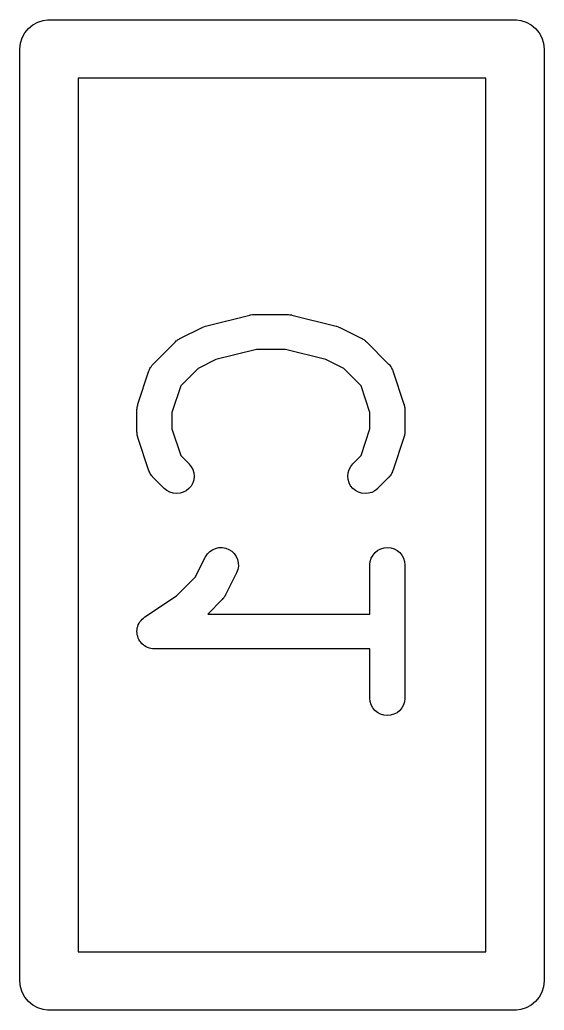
# Model space of a CAD drawing. Extents: x 1.7 to 12.3, y -5.9 to -2.3.
# Drawn here: x 7.1307 to 7.1662, y -5.4475 to -5.3806 of the extents above; entities that cross this region are included whole.
import ezdxf

# ---------------------------------------------------------------- set-up
doc = ezdxf.new("R2010")
doc.units = 0
doc.header["$MEASUREMENT"] = 0
doc.layers.add('BLACK', color=7, linetype='CONTINUOUS')

msp = doc.modelspace()

# ---------------------------------------------------------------- linework, layer by layer
at = {"layer": 'BLACK', "linetype": 'CONTINUOUS'}
for p, q in [((7.13161, -5.38094), (7.13195, -5.38075)), ((7.13195, -5.38075), (7.13232, -5.38064)), ((7.13232, -5.38064), (7.13261, -5.38061)), ((7.13261, -5.38061), (7.13271, -5.3806)), ((7.13271, -5.3806), (7.1328, -5.38061)), ((7.1328, -5.38061), (7.16411, -5.38061)), ((7.16411, -5.38061), (7.1642, -5.3806)), ((7.1642, -5.3806), (7.1643, -5.38061)), ((7.1643, -5.38061), (7.16459, -5.38064)), ((7.16459, -5.38064), (7.16496, -5.38075)), ((7.16496, -5.38075), (7.1653, -5.38094)), ((7.13106, -5.38148), (7.13131, -5.38118)), ((7.13131, -5.38118), (7.13161, -5.38094)), ((7.1653, -5.38094), (7.1656, -5.38118)), ((7.1656, -5.38118), (7.16585, -5.38148)), ((7.13077, -5.38219), (7.13088, -5.38182)), ((7.13088, -5.38182), (7.13106, -5.38148)), ((7.16585, -5.38148), (7.16603, -5.38182)), ((7.16603, -5.38182), (7.16614, -5.38219)), ((7.13073, -5.38258), (7.13077, -5.38219)), ((7.13074, -5.38268), (7.13073, -5.38258)), ((7.13074, -5.44548), (7.13074, -5.38268)), ((7.16614, -5.38219), (7.16618, -5.38258)), ((7.16618, -5.38258), (7.16617, -5.38268)), ((7.16617, -5.38268), (7.16617, -5.44548)), ((7.13468, -5.38455), (7.13468, -5.4436)), ((7.16224, -5.38455), (7.13468, -5.38455)), ((7.16224, -5.4436), (7.16224, -5.38455)), ((7.14329, -5.40131), (7.14629, -5.40056)), ((7.14629, -5.40056), (7.14631, -5.40055)), ((7.14631, -5.40055), (7.14633, -5.40055)), ((7.14633, -5.40055), (7.14635, -5.40054)), ((7.14635, -5.40054), (7.14645, -5.40053)), ((7.14645, -5.40053), (7.14654, -5.40052)), ((7.14654, -5.40052), (7.14656, -5.40052)), ((7.14656, -5.40052), (7.14658, -5.40052)), ((7.14658, -5.40052), (7.14883, -5.40052)), ((7.14883, -5.40052), (7.14885, -5.40052)), ((7.14885, -5.40052), (7.14887, -5.40052)), ((7.14887, -5.40052), (7.14889, -5.40052)), ((7.14889, -5.40052), (7.14898, -5.40054)), ((7.14898, -5.40054), (7.14908, -5.40055)), ((7.14908, -5.40055), (7.1491, -5.40055)), ((7.1491, -5.40055), (7.14912, -5.40056)), ((7.14912, -5.40056), (7.15212, -5.40131)), ((7.14155, -5.40215), (7.14305, -5.4014)), ((7.14305, -5.4014), (7.14307, -5.40139)), ((7.14307, -5.40139), (7.14308, -5.40138)), ((7.14307, -5.40139), (7.14307, -5.40139)), ((7.14308, -5.40138), (7.14318, -5.40135)), ((7.14318, -5.40135), (7.14328, -5.40131)), ((7.14328, -5.40131), (7.14329, -5.40131)), ((7.14329, -5.40131), (7.14329, -5.40131)), ((7.15212, -5.40131), (7.15213, -5.40131)), ((7.15213, -5.40131), (7.15214, -5.40131)), ((7.15214, -5.40131), (7.15214, -5.40131)), ((7.15214, -5.40131), (7.15225, -5.40135)), ((7.15225, -5.40135), (7.15235, -5.40139)), ((7.15235, -5.40139), (7.15235, -5.40139)), ((7.15235, -5.40139), (7.15236, -5.4014)), ((7.15236, -5.4014), (7.15386, -5.40215)), ((7.14144, -5.40221), (7.1415, -5.40218)), ((7.1415, -5.40218), (7.14155, -5.40215)), ((7.15386, -5.40215), (7.15387, -5.40215)), ((7.15387, -5.40215), (7.15393, -5.40219)), ((7.15393, -5.40219), (7.15399, -5.40222)), ((7.13975, -5.40387), (7.14125, -5.40237)), ((7.14125, -5.40237), (7.14126, -5.40236)), ((7.14126, -5.40236), (7.14131, -5.40231)), ((7.14131, -5.40231), (7.14136, -5.40227)), ((7.14136, -5.40227), (7.1414, -5.40224)), ((7.1414, -5.40224), (7.14144, -5.40221)), ((7.15399, -5.40222), (7.15403, -5.40225)), ((7.15403, -5.40225), (7.15407, -5.40228)), ((7.15407, -5.40228), (7.15411, -5.40233)), ((7.15411, -5.40233), (7.15417, -5.40237)), ((7.15417, -5.40237), (7.15566, -5.40387)), ((7.14673, -5.40288), (7.14399, -5.40357)), ((7.14869, -5.40288), (7.14673, -5.40288)), ((7.15142, -5.40357), (7.14869, -5.40288)), ((7.13949, -5.40425), (7.13953, -5.40418)), ((7.13953, -5.40418), (7.13956, -5.4041)), ((7.13956, -5.4041), (7.13958, -5.40408)), ((7.13958, -5.40408), (7.1396, -5.40405)), ((7.1396, -5.40405), (7.13965, -5.40398)), ((7.13965, -5.40398), (7.1397, -5.40392)), ((7.1397, -5.40392), (7.13972, -5.40389)), ((7.13972, -5.40389), (7.13975, -5.40387)), ((7.14278, -5.40417), (7.14161, -5.40534)), ((7.14399, -5.40357), (7.14278, -5.40417)), ((7.15263, -5.40417), (7.15142, -5.40357)), ((7.1538, -5.40534), (7.15263, -5.40417)), ((7.15566, -5.40387), (7.15568, -5.40388)), ((7.15568, -5.40388), (7.1557, -5.40391)), ((7.1557, -5.40391), (7.15572, -5.40393)), ((7.15572, -5.40393), (7.15577, -5.404)), ((7.15577, -5.404), (7.15582, -5.40406)), ((7.15582, -5.40406), (7.15584, -5.40409)), ((7.15584, -5.40409), (7.15586, -5.40412)), ((7.15586, -5.40412), (7.15589, -5.40419)), ((7.15589, -5.40419), (7.15593, -5.40426)), ((7.13871, -5.40658), (7.13946, -5.40433)), ((7.13946, -5.40433), (7.13947, -5.40431)), ((7.13947, -5.40431), (7.13948, -5.40428)), ((7.13948, -5.40428), (7.13949, -5.40425)), ((7.15593, -5.40426), (7.15594, -5.4043)), ((7.15594, -5.4043), (7.15595, -5.40433)), ((7.15595, -5.40433), (7.1567, -5.40658)), ((7.14161, -5.40534), (7.14101, -5.40714)), ((7.1544, -5.40714), (7.1538, -5.40534)), ((7.13865, -5.40694), (7.13866, -5.40687)), ((7.13866, -5.4068), (7.13867, -5.40676)), ((7.13866, -5.40687), (7.13866, -5.4068)), ((7.13867, -5.40676), (7.13868, -5.40671)), ((7.13868, -5.40671), (7.1387, -5.40664)), ((7.1387, -5.40664), (7.13871, -5.40658)), ((7.1567, -5.40658), (7.15671, -5.40659)), ((7.15671, -5.40659), (7.15672, -5.40666)), ((7.15672, -5.40666), (7.15674, -5.40672)), ((7.15674, -5.40672), (7.15674, -5.40677)), ((7.15674, -5.40677), (7.15675, -5.40682)), ((7.15675, -5.40682), (7.15675, -5.40689)), ((7.13865, -5.40695), (7.13865, -5.40694)), ((7.13865, -5.40845), (7.13865, -5.40695)), ((7.14101, -5.40714), (7.14101, -5.40826)), ((7.1544, -5.40826), (7.1544, -5.40714)), ((7.15675, -5.40689), (7.15676, -5.40695)), ((7.15676, -5.40695), (7.15676, -5.40845)), ((7.13866, -5.40852), (7.13865, -5.40845)), ((7.13866, -5.40858), (7.13866, -5.40852)), ((7.13867, -5.40863), (7.13866, -5.40858)), ((7.13867, -5.40868), (7.13867, -5.40863)), ((7.13869, -5.40874), (7.13867, -5.40868)), ((7.13871, -5.40881), (7.13869, -5.40874)), ((7.13871, -5.40883), (7.13871, -5.40881)), ((7.13946, -5.41108), (7.13871, -5.40883)), ((7.14101, -5.40826), (7.14161, -5.41006)), ((7.1538, -5.41006), (7.1544, -5.40826)), ((7.1567, -5.40883), (7.15595, -5.41108)), ((7.15671, -5.40876), (7.1567, -5.40883)), ((7.15673, -5.4087), (7.15671, -5.40876)), ((7.15674, -5.40865), (7.15673, -5.4087)), ((7.15675, -5.4086), (7.15674, -5.40865)), ((7.15676, -5.40847), (7.15675, -5.40853)), ((7.15675, -5.40853), (7.15675, -5.4086)), ((7.15676, -5.40845), (7.15676, -5.40847)), ((7.14161, -5.41006), (7.14217, -5.41062)), ((7.15324, -5.41062), (7.1538, -5.41006)), ((7.14217, -5.41062), (7.14218, -5.41063)), ((7.14218, -5.41063), (7.14232, -5.41081)), ((7.14232, -5.41081), (7.14243, -5.41101)), ((7.15299, -5.411), (7.1531, -5.41079)), ((7.1531, -5.41079), (7.15324, -5.41062)), ((7.13948, -5.41111), (7.13946, -5.41108)), ((7.13948, -5.41114), (7.13948, -5.41111)), ((7.13952, -5.41121), (7.13948, -5.41114)), ((7.13955, -5.41129), (7.13952, -5.41121)), ((7.13958, -5.41131), (7.13955, -5.41129)), ((7.13959, -5.41134), (7.13958, -5.41131)), ((7.13964, -5.41141), (7.13959, -5.41134)), ((7.13969, -5.41147), (7.13964, -5.41141)), ((7.13971, -5.4115), (7.13969, -5.41147)), ((7.13973, -5.41152), (7.13971, -5.4115)), ((7.13975, -5.41154), (7.13973, -5.41152)), ((7.1405, -5.41229), (7.13975, -5.41154)), ((7.14243, -5.41101), (7.14249, -5.41123)), ((7.14249, -5.41123), (7.14251, -5.41146)), ((7.14251, -5.41146), (7.14249, -5.41169)), ((7.1529, -5.41145), (7.15292, -5.41122)), ((7.15292, -5.41168), (7.1529, -5.41145)), ((7.15292, -5.41122), (7.15299, -5.411)), ((7.15566, -5.41154), (7.15491, -5.41229)), ((7.15569, -5.41151), (7.15566, -5.41154)), ((7.15571, -5.41149), (7.15569, -5.41151)), ((7.15576, -5.41142), (7.15571, -5.41149)), ((7.15581, -5.41136), (7.15576, -5.41142)), ((7.15583, -5.41133), (7.15581, -5.41136)), ((7.15585, -5.4113), (7.15583, -5.41133)), ((7.15588, -5.41123), (7.15585, -5.4113)), ((7.15592, -5.41116), (7.15588, -5.41123)), ((7.15593, -5.41112), (7.15592, -5.41116)), ((7.15594, -5.41109), (7.15593, -5.41112)), ((7.15595, -5.41108), (7.15594, -5.41109)), ((7.14231, -5.41212), (7.14216, -5.41229)), ((7.14242, -5.41191), (7.14231, -5.41212)), ((7.14249, -5.41169), (7.14242, -5.41191)), ((7.15299, -5.4119), (7.15292, -5.41168)), ((7.15309, -5.4121), (7.15299, -5.4119)), ((7.15324, -5.41228), (7.15309, -5.4121)), ((7.14067, -5.41243), (7.1405, -5.41229)), ((7.14088, -5.41254), (7.14067, -5.41243)), ((7.1411, -5.41261), (7.14088, -5.41254)), ((7.14133, -5.41263), (7.1411, -5.41261)), ((7.14156, -5.41261), (7.14133, -5.41263)), ((7.14178, -5.41254), (7.14156, -5.41261)), ((7.14198, -5.41244), (7.14178, -5.41254)), ((7.14216, -5.41229), (7.14198, -5.41244)), ((7.15342, -5.41243), (7.15324, -5.41228)), ((7.15362, -5.41254), (7.15342, -5.41243)), ((7.15384, -5.41261), (7.15362, -5.41254)), ((7.15407, -5.41263), (7.15384, -5.41261)), ((7.1543, -5.41261), (7.15407, -5.41263)), ((7.15452, -5.41255), (7.1543, -5.41261)), ((7.15472, -5.41244), (7.15452, -5.41255)), ((7.1549, -5.4123), (7.15472, -5.41244)), ((7.15491, -5.41229), (7.1549, -5.4123)), ((7.14261, -5.41825), (7.14327, -5.41692)), ((7.14327, -5.41692), (7.14328, -5.41691)), ((7.14328, -5.41691), (7.14341, -5.41671)), ((7.14341, -5.41671), (7.14357, -5.41655)), ((7.14357, -5.41655), (7.14376, -5.41642)), ((7.14376, -5.41642), (7.14397, -5.41633)), ((7.14397, -5.41633), (7.14419, -5.41628)), ((7.14419, -5.41628), (7.14443, -5.41627)), ((7.14443, -5.41627), (7.14465, -5.41631)), ((7.14465, -5.41631), (7.14487, -5.4164)), ((7.14487, -5.4164), (7.14506, -5.41652)), ((7.14506, -5.41652), (7.14523, -5.41668)), ((7.14523, -5.41668), (7.14536, -5.41687)), ((7.14536, -5.41687), (7.14545, -5.41708)), ((7.15449, -5.41699), (7.15461, -5.41678)), ((7.15461, -5.41678), (7.15475, -5.41661)), ((7.15475, -5.41661), (7.15493, -5.41646)), ((7.15493, -5.41646), (7.15514, -5.41636)), ((7.15514, -5.41636), (7.15536, -5.41629)), ((7.15536, -5.41629), (7.15559, -5.41627)), ((7.15559, -5.41627), (7.15582, -5.41629)), ((7.15582, -5.41629), (7.15604, -5.41636)), ((7.15604, -5.41636), (7.15624, -5.41647)), ((7.15624, -5.41647), (7.15642, -5.41662)), ((7.15642, -5.41662), (7.15656, -5.4168)), ((7.15656, -5.4168), (7.15667, -5.417)), ((7.14545, -5.41708), (7.1455, -5.41731)), ((7.14551, -5.41754), (7.14547, -5.41776)), ((7.1455, -5.41731), (7.14551, -5.41754)), ((7.1544, -5.41743), (7.15442, -5.41721)), ((7.1544, -5.41745), (7.1544, -5.41743)), ((7.1544, -5.42077), (7.1544, -5.41745)), ((7.15442, -5.41721), (7.15449, -5.41699)), ((7.15667, -5.417), (7.15674, -5.41722)), ((7.15674, -5.41722), (7.15676, -5.41745)), ((7.15676, -5.41745), (7.15676, -5.42645)), ((7.14133, -5.41953), (7.14261, -5.41825)), ((7.14539, -5.41798), (7.14464, -5.41948)), ((7.14547, -5.41776), (7.14539, -5.41798)), ((7.13918, -5.42097), (7.14133, -5.41953)), ((7.14459, -5.41955), (7.14456, -5.41961)), ((7.14463, -5.41949), (7.14459, -5.41955)), ((7.14464, -5.41948), (7.14463, -5.41949)), ((7.14442, -5.41979), (7.14343, -5.42077)), ((7.14446, -5.41973), (7.14442, -5.41979)), ((7.1445, -5.41969), (7.14446, -5.41973)), ((7.14453, -5.41965), (7.1445, -5.41969)), ((7.14456, -5.41961), (7.14453, -5.41965)), ((7.14343, -5.42077), (7.1544, -5.42077)), ((7.13867, -5.42171), (7.13871, -5.42161)), ((7.13871, -5.42161), (7.13874, -5.42149)), ((7.13874, -5.42149), (7.1388, -5.42139)), ((7.13874, -5.42149), (7.13874, -5.42149)), ((7.13874, -5.42149), (7.13874, -5.42149)), ((7.1388, -5.42139), (7.13885, -5.42129)), ((7.13885, -5.42129), (7.13893, -5.4212)), ((7.13885, -5.42129), (7.13885, -5.42129)), ((7.13885, -5.42129), (7.13885, -5.42129)), ((7.13893, -5.4212), (7.139, -5.42111)), ((7.139, -5.42111), (7.13909, -5.42104)), ((7.139, -5.42111), (7.139, -5.42111)), ((7.139, -5.42111), (7.139, -5.42111)), ((7.13909, -5.42104), (7.13918, -5.42097)), ((7.13918, -5.42097), (7.13918, -5.42097)), ((7.13918, -5.42097), (7.13918, -5.42097)), ((7.13918, -5.42097), (7.13918, -5.42097)), ((7.13865, -5.42194), (7.13866, -5.42184)), ((7.13866, -5.42206), (7.13865, -5.42194)), ((7.13865, -5.42194), (7.13865, -5.42194)), ((7.13865, -5.42194), (7.13865, -5.42194)), ((7.13866, -5.42184), (7.13867, -5.42171)), ((7.13867, -5.42217), (7.13866, -5.42206)), ((7.13867, -5.42171), (7.13867, -5.42171)), ((7.13867, -5.42171), (7.13867, -5.42171)), ((7.1387, -5.42227), (7.13867, -5.42217)), ((7.13867, -5.42217), (7.13867, -5.42217)), ((7.13867, -5.42217), (7.13867, -5.42217)), ((7.13874, -5.42239), (7.1387, -5.42227)), ((7.13878, -5.42248), (7.13874, -5.42239)), ((7.13874, -5.42239), (7.13874, -5.42239)), ((7.13874, -5.42239), (7.13874, -5.42239)), ((7.13884, -5.4226), (7.13878, -5.42248)), ((7.13891, -5.42268), (7.13884, -5.4226)), ((7.13884, -5.4226), (7.13884, -5.4226)), ((7.13884, -5.4226), (7.13884, -5.4226)), ((7.13899, -5.42278), (7.13891, -5.42268)), ((7.13909, -5.42286), (7.13899, -5.42278)), ((7.13899, -5.42278), (7.13899, -5.42278)), ((7.13899, -5.42278), (7.13899, -5.42278)), ((7.13916, -5.42292), (7.13909, -5.42286)), ((7.13917, -5.42293), (7.13916, -5.42292)), ((7.13928, -5.42299), (7.13917, -5.42293)), ((7.13917, -5.42293), (7.13917, -5.42293)), ((7.13937, -5.42304), (7.13928, -5.42299)), ((7.13949, -5.42307), (7.13937, -5.42304)), ((7.13937, -5.42304), (7.13937, -5.42304)), ((7.13937, -5.42304), (7.13937, -5.42304)), ((7.13959, -5.42311), (7.13949, -5.42307)), ((7.1397, -5.42312), (7.13959, -5.42311)), ((7.13959, -5.42311), (7.13959, -5.42311)), ((7.13959, -5.42311), (7.13959, -5.42311)), ((7.13982, -5.42313), (7.1397, -5.42312)), ((7.13983, -5.42313), (7.13982, -5.42313)), ((7.1544, -5.42313), (7.13983, -5.42313)), ((7.1544, -5.42645), (7.1544, -5.42313)), ((7.15442, -5.42668), (7.1544, -5.42645)), ((7.15449, -5.4269), (7.15442, -5.42668)), ((7.1546, -5.4271), (7.15449, -5.4269)), ((7.15667, -5.42691), (7.15655, -5.42712)), ((7.15673, -5.4267), (7.15667, -5.42691)), ((7.15676, -5.42647), (7.15673, -5.4267)), ((7.15676, -5.42645), (7.15676, -5.42647)), ((7.15474, -5.42728), (7.1546, -5.4271)), ((7.15492, -5.42743), (7.15474, -5.42728)), ((7.15512, -5.42754), (7.15492, -5.42743)), ((7.15534, -5.42761), (7.15512, -5.42754)), ((7.15557, -5.42763), (7.15534, -5.42761)), ((7.1558, -5.42761), (7.15557, -5.42763)), ((7.15602, -5.42754), (7.1558, -5.42761)), ((7.15623, -5.42744), (7.15602, -5.42754)), ((7.15641, -5.42729), (7.15623, -5.42744)), ((7.15655, -5.42712), (7.15641, -5.42729)), ((7.13468, -5.4436), (7.16224, -5.4436)), ((7.13073, -5.44557), (7.13074, -5.44548)), ((7.13077, -5.44596), (7.13073, -5.44557)), ((7.16618, -5.44557), (7.16614, -5.44596)), ((7.16617, -5.44548), (7.16618, -5.44557)), ((7.13088, -5.44633), (7.13077, -5.44596)), ((7.13106, -5.44667), (7.13088, -5.44633)), ((7.16603, -5.44633), (7.16585, -5.44667)), ((7.16614, -5.44596), (7.16603, -5.44633)), ((7.13131, -5.44697), (7.13106, -5.44667)), ((7.13161, -5.44722), (7.13131, -5.44697)), ((7.1656, -5.44697), (7.1653, -5.44722)), ((7.16585, -5.44667), (7.1656, -5.44697)), ((7.13195, -5.4474), (7.13161, -5.44722)), ((7.13232, -5.44751), (7.13195, -5.4474)), ((7.13261, -5.44754), (7.13232, -5.44751)), ((7.13271, -5.44755), (7.13261, -5.44754)), ((7.1328, -5.44754), (7.13271, -5.44755)), ((7.16411, -5.44754), (7.1328, -5.44754)), ((7.1642, -5.44755), (7.16411, -5.44754)), ((7.1643, -5.44754), (7.1642, -5.44755)), ((7.16459, -5.44751), (7.1643, -5.44754)), ((7.16496, -5.4474), (7.16459, -5.44751)), ((7.1653, -5.44722), (7.16496, -5.4474))]:
    msp.add_line(p, q, dxfattribs=at)

doc.saveas('drawing.dxf')
